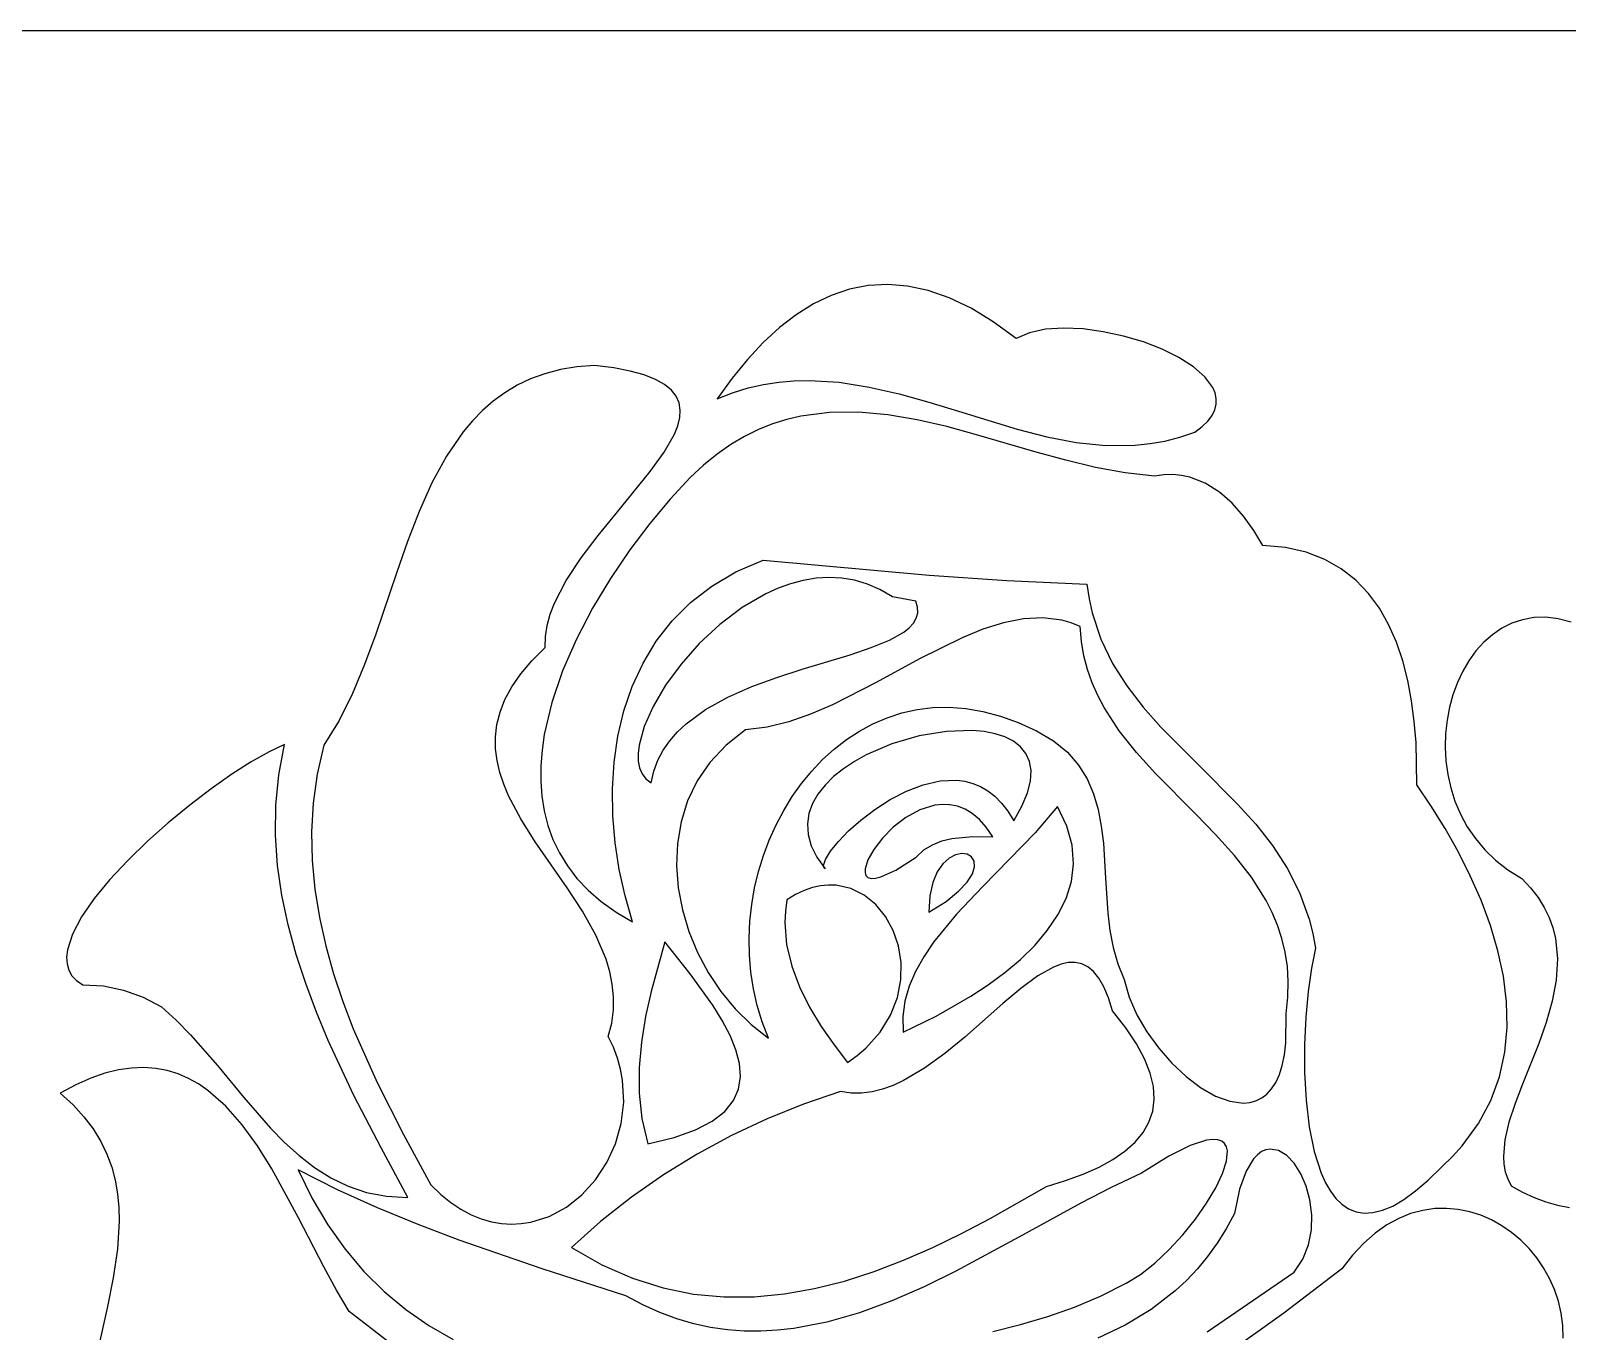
# Model space of a CAD drawing. Extents: x 0 to 706, y 0 to 706.
# Drawn here: x 217.8 to 453.1, y 506.4 to 705.6 of the extents above; entities that cross this region are included whole.
import ezdxf

# ---------------------------------------------------------------- set-up
doc = ezdxf.new("R2010")
doc.units = 0

msp = doc.modelspace()

# ---------------------------------------------------------------- linework, layer by layer
at = {"layer": 'BACKGROUND'}
msp.add_line((705.554, 705.553127), (0, 705.553127), dxfattribs=at)
at = {"layer": 'OBJECTS'}
for p, q in [((346.050332, 666.518501), (343.165153, 665.956186)), ((349.019991, 666.684304), (346.050332, 666.518501)), ((352.075983, 666.436801), (349.019991, 666.684304)), ((355.220157, 665.759199), (352.075983, 666.436801)), ((337.640836, 663.709193), (334.997995, 662.058102)), ((340.362605, 665.014152), (337.640836, 663.709193)), ((343.165153, 665.956186), (340.362605, 665.014152)), ((358.454365, 664.634705), (355.220157, 665.759199)), ((361.780457, 663.046525), (358.454365, 664.634705)), ((334.997995, 662.058102), (332.432233, 660.077673)), ((365.200285, 660.977865), (361.780457, 663.046525)), ((332.432233, 660.077673), (329.941696, 657.7847)), ((368.715699, 658.411932), (365.200285, 660.977865)), ((370.758608, 659.299703), (368.715699, 658.411932)), ((373.208452, 659.820748), (370.758608, 659.299703)), ((375.968486, 660.002658), (373.208452, 659.820748)), ((378.941963, 659.873024), (375.968486, 660.002658)), ((382.032136, 659.459436), (378.941963, 659.873024)), ((385.14226, 658.789486), (382.032136, 659.459436)), ((329.941696, 657.7847), (327.524536, 655.195975)), ((388.175588, 657.890765), (385.14226, 658.789486)), ((391.035375, 656.790863), (388.175588, 657.890765)), ((393.624873, 655.517371), (391.035375, 656.790863)), ((304.115537, 654.289866), (301.415247, 654.068239)), ((307.071494, 653.908401), (304.115537, 654.289866)), ((327.524536, 655.195975), (325.178901, 652.328292)), ((395.847338, 654.097881), (393.624873, 655.517371)), ((294.336381, 652.221007), (292.288965, 651.244735)), ((296.534208, 653.023733), (294.336381, 652.221007)), ((298.890984, 653.642836), (296.534208, 653.023733)), ((301.415247, 654.068239), (298.890984, 653.642836)), ((309.602225, 653.422886), (307.071494, 653.908401)), ((311.729662, 652.837482), (309.602225, 653.422886)), ((313.475738, 652.156348), (311.729662, 652.837482)), ((314.862385, 651.383643), (313.475738, 652.156348)), ((325.178901, 652.328292), (322.90294, 649.198445)), ((332.334515, 651.733695), (334.666778, 651.934259)), ((334.666778, 651.934259), (336.989926, 651.987427)), ((336.989926, 651.987427), (341.611157, 651.703372)), ((397.606022, 652.559984), (395.847338, 654.097881)), ((398.804179, 650.93127), (397.606022, 652.559984)), ((290.38342, 650.104995), (288.611208, 648.811862)), ((292.288965, 651.244735), (290.38342, 650.104995)), ((315.911536, 650.523527), (314.862385, 651.383643)), ((316.645124, 649.580159), (315.911536, 650.523527)), ((317.085082, 648.557699), (316.645124, 649.580159)), ((322.90294, 649.198445), (325.27735, 650.118108)), ((325.27735, 650.118108), (327.64037, 650.83857)), ((327.64037, 650.83857), (329.992568, 651.372782)), ((329.992568, 651.372782), (332.334515, 651.733695)), ((341.611157, 651.703372), (346.202758, 650.985137)), ((346.202758, 650.985137), (350.769282, 649.936328)), ((350.769282, 649.936328), (355.315279, 648.660551)), ((399.162828, 650.091478), (398.804179, 650.93127)), ((399.345064, 649.23933), (399.162828, 650.091478)), ((286.963791, 647.375414), (285.432629, 645.805728)), ((288.611208, 648.811862), (286.963791, 647.375414)), ((317.253341, 647.460306), (317.085082, 648.557699)), ((317.171834, 646.292139), (317.253341, 647.460306)), ((322.90294, 649.198445), (322.90294, 649.198445)), ((355.315279, 648.660551), (359.845302, 647.261413)), ((359.845302, 647.261413), (368.875633, 644.507479)), ((398.712373, 646.643227), (399.13193, 647.511755)), ((399.13193, 647.511755), (399.338796, 648.378272)), ((399.338796, 648.378272), (399.345064, 649.23933)), ((285.432629, 645.805728), (284.009184, 644.11288)), ((316.347256, 643.760123), (316.862495, 645.057358)), ((316.862495, 645.057358), (317.171834, 646.292139)), ((331.390713, 645.325651), (329.24131, 644.465984)), ((333.555126, 646.007612), (331.390713, 645.325651)), ((335.733631, 646.52282), (333.555126, 646.007612)), ((340.129251, 647.096786), (335.733631, 646.52282)), ((344.570238, 647.13517), (340.129251, 647.096786)), ((349.049256, 646.725595), (344.570238, 647.13517)), ((353.558969, 645.955682), (349.049256, 646.725595)), ((358.092042, 644.913052), (353.558969, 645.955682)), ((362.641139, 643.685327), (358.092042, 644.913052)), ((396.056621, 644.060066), (397.186812, 644.913934)), ((397.186812, 644.913934), (398.068031, 645.776137)), ((398.068031, 645.776137), (398.712373, 646.643227)), ((284.009184, 644.11288), (281.45129, 640.398007)), ((314.786807, 640.994925), (316.347256, 643.760123)), ((327.107833, 643.417659), (324.991199, 642.169722)), ((329.24131, 644.465984), (327.107833, 643.417659)), ((371.758063, 641.025076), (362.641139, 643.685327)), ((368.875633, 644.507479), (373.385043, 643.359895)), ((373.385043, 643.359895), (377.896687, 642.503376)), ((377.896687, 642.503376), (382.415114, 642.041527)), ((389.215433, 642.315399), (391.49053, 642.716266)), ((391.49053, 642.716266), (393.770736, 643.293504)), ((393.770736, 643.293504), (396.056621, 644.060066)), ((281.45129, 640.398007), (279.2218, 636.31141)), ((312.66595, 638.029823), (314.786807, 640.994925)), ((322.892325, 640.71122), (320.812129, 639.031203)), ((324.991199, 642.169722), (322.892325, 640.71122)), ((376.311219, 639.767794), (371.758063, 641.025076)), ((382.415114, 642.041527), (386.944878, 642.077955)), ((386.944878, 642.077955), (389.215433, 642.315399)), ((307.444851, 631.633004), (312.66595, 638.029823)), ((320.812129, 639.031203), (318.751527, 637.118715)), ((380.851057, 638.675902), (376.311219, 639.767794)), ((385.370242, 637.837023), (380.851057, 638.675902)), ((389.861437, 637.338777), (385.370242, 637.837023)), ((279.2218, 636.31141), (277.252405, 631.933703)), ((318.751527, 637.118715), (315.69553, 633.804281)), ((391.300429, 637.531406), (389.861437, 637.338777)), ((389.861437, 637.338777), (389.861437, 637.338777)), ((392.682895, 637.561103), (391.300429, 637.531406)), ((394.009458, 637.438341), (392.682895, 637.561103)), ((395.280743, 637.17359), (394.009458, 637.438341)), ((397.659969, 636.26001), (395.280743, 637.17359)), ((399.825563, 634.904135), (397.659969, 636.26001)), ((315.69553, 633.804281), (312.593243, 630.086894)), ((401.782514, 633.189738), (399.825563, 634.904135)), ((403.535811, 631.200592), (401.782514, 633.189738)), ((277.252405, 631.933703), (275.474795, 627.345502)), ((304.695532, 628.267838), (307.444851, 631.633004)), ((405.090443, 629.02047), (403.535811, 631.200592)), ((312.593243, 630.086894), (309.526204, 626.026086)), ((406.451399, 626.733144), (405.090443, 629.02047)), ((275.474795, 627.345502), (273.820661, 622.627421)), ((302.087648, 624.83587), (304.695532, 628.267838)), ((309.526204, 626.026086), (306.575951, 621.68139)), ((409.967532, 626.404309), (406.451399, 626.733144)), ((413.135582, 625.677854), (409.967532, 626.404309)), ((299.79666, 621.370373), (302.087648, 624.83587)), ((325.779511, 622.67363), (329.926746, 624.466811)), ((329.926746, 624.466811), (355.371055, 622.183174)), ((415.971875, 624.582852), (413.135582, 625.677854)), ((418.492734, 623.148377), (415.971875, 624.582852)), ((273.820661, 622.627421), (270.609584, 613.124079)), ((297.99803, 617.904624), (299.79666, 621.370373)), ((306.575951, 621.68139), (303.824019, 617.112337)), ((322.084878, 620.501873), (325.779511, 622.67363)), ((336.087366, 621.371087), (334.145753, 620.855528)), ((338.046602, 621.696941), (336.087366, 621.371087)), ((340.015792, 621.818167), (338.046602, 621.696941)), ((341.987263, 621.719843), (340.015792, 621.818167)), ((343.953347, 621.387047), (341.987263, 621.719843)), ((345.906371, 620.804858), (343.953347, 621.387047)), ((355.371055, 622.183174), (367.2926, 621.364429)), ((367.2926, 621.364429), (379.53201, 620.800662)), ((420.714486, 621.403503), (418.492734, 623.148377)), ((422.653455, 619.377305), (420.714486, 621.403503)), ((318.828699, 617.984976), (322.084878, 620.501873)), ((330.346083, 619.314984), (326.708956, 617.194686)), ((332.229435, 620.165186), (330.346083, 619.314984)), ((334.145753, 620.855528), (332.229435, 620.165186)), ((347.838664, 619.958351), (345.906371, 620.804858)), ((349.742558, 618.832606), (347.838664, 619.958351)), ((379.53201, 620.800662), (379.860669, 618.546698)), ((424.325966, 617.098856), (422.653455, 619.377305)), ((297.33818, 616.182053), (297.99803, 617.904624)), ((303.824019, 617.112337), (301.351947, 612.37846)), ((315.99683, 615.156378), (318.828699, 617.984976)), ((326.708956, 617.194686), (323.29574, 614.614011)), ((353.331097, 618.210042), (349.742558, 618.832606)), ((353.604502, 617.258557), (353.331097, 618.210042)), ((353.6246, 616.377084), (353.604502, 617.258557)), ((379.860669, 618.546698), (380.332419, 616.393271)), ((425.748344, 614.59723), (424.325966, 617.098856)), ((296.607074, 612.778317), (296.867217, 614.471898)), ((296.867217, 614.471898), (297.33818, 616.182053)), ((313.575125, 612.049514), (315.99683, 615.156378)), ((323.29574, 614.614011), (320.1678, 611.692339)), ((352.318961, 614.08798), (352.966439, 614.798272)), ((352.966439, 614.798272), (353.406782, 615.559148)), ((353.406782, 615.559148), (353.6246, 616.377084)), ((366.740429, 614.874893), (363.611386, 613.882214)), ((369.803341, 615.484803), (366.740429, 614.874893)), ((372.791644, 615.639367), (369.803341, 615.484803)), ((375.696859, 615.266006), (372.791644, 615.639367)), ((377.11566, 614.858674), (375.696859, 615.266006)), ((378.510508, 614.292145), (377.11566, 614.858674)), ((378.706738, 611.996985), (378.510508, 614.292145)), ((380.332419, 616.393271), (381.667695, 612.36099)), ((426.936913, 611.901502), (425.748344, 614.59723)), ((444.607673, 614.800624), (443.070586, 614.028786)), ((446.244926, 615.35091), (444.607673, 614.800624)), ((447.976652, 615.66248), (446.244926, 615.35091)), ((449.797154, 615.718173), (447.976652, 615.66248)), ((451.700737, 615.500827), (449.797154, 615.718173)), ((453.681705, 614.993278), (451.700737, 615.500827)), ((270.609584, 613.124079), (268.916022, 608.500048)), ((296.579684, 611.10547), (296.607074, 612.778317)), ((301.351947, 612.37846), (299.24127, 607.539291)), ((311.549439, 608.697821), (313.575125, 612.049514)), ((346.513229, 611.068638), (349.287627, 612.195855)), ((349.287627, 612.195855), (351.479739, 613.421797)), ((351.479739, 613.421797), (352.318961, 614.08798)), ((360.424693, 612.579343), (353.912267, 609.333333)), ((363.611386, 613.882214), (360.424693, 612.579343)), ((379.085777, 609.801892), (378.706738, 611.996985)), ((381.667695, 612.36099), (383.462839, 608.649748)), ((427.908, 609.040745), (426.936913, 611.901502)), ((440.319697, 611.889097), (439.117285, 610.555572)), ((441.639363, 613.052556), (440.319697, 611.889097)), ((443.070586, 614.028786), (441.639363, 613.052556)), ((294.518958, 609.053662), (296.579684, 611.10547)), ((320.1678, 611.692339), (317.386503, 608.549046)), ((335.927588, 607.761271), (343.279673, 609.98834)), ((343.279673, 609.98834), (346.513229, 611.068638)), ((379.634437, 607.699711), (379.085777, 609.801892)), ((439.117285, 610.555572), (438.037822, 609.069143)), ((268.916022, 608.500048), (267.072699, 604.068596)), ((292.816232, 607.038702), (294.518958, 609.053662)), ((299.24127, 607.539291), (297.573527, 602.654362)), ((309.905626, 605.134737), (311.549439, 608.697821)), ((317.386503, 608.549046), (315.013215, 605.303512)), ((332.055312, 606.510887), (335.927588, 607.761271)), ((353.912267, 609.333333), (347.27098, 605.717484)), ((380.339533, 605.683288), (379.634437, 607.699711)), ((383.462839, 608.649748), (385.642849, 605.205474)), ((428.677928, 606.044033), (427.908, 609.040745)), ((437.087004, 607.446971), (436.270525, 605.70622)), ((438.037822, 609.069143), (437.087004, 607.446971)), ((290.402542, 603.109473), (291.450947, 605.058127)), ((291.450947, 605.058127), (292.816232, 607.038702)), ((308.629541, 601.393698), (309.905626, 605.134737)), ((315.013215, 605.303512), (313.109302, 602.075113)), ((324.533927, 603.477387), (328.216383, 605.100195)), ((328.216383, 605.100195), (332.055312, 606.510887)), ((347.27098, 605.717484), (340.568664, 602.312412)), ((381.187877, 603.745467), (380.339533, 605.683288)), ((385.642849, 605.205474), (388.132725, 601.974096)), ((429.263024, 602.940441), (428.677928, 606.044033)), ((436.270525, 605.70622), (435.594082, 603.86405)), ((267.072699, 604.068596), (265.011306, 599.910338)), ((289.650457, 601.190278), (290.402542, 603.109473)), ((297.573527, 602.654362), (296.430253, 597.783205)), ((321.131071, 601.590658), (324.533927, 603.477387)), ((382.166281, 601.879094), (381.187877, 603.745467)), ((429.679611, 599.759042), (429.263024, 602.940441)), ((435.594082, 603.86405), (435.063369, 601.937625)), ((289.17413, 599.298078), (289.650457, 601.190278)), ((307.707038, 597.50814), (308.629541, 601.393698)), ((313.109302, 602.075113), (311.736129, 598.983228)), ((318.130941, 599.3882), (321.131071, 601.590658)), ((337.215816, 600.870362), (333.873147, 599.698737)), ((340.568664, 602.312412), (337.215816, 600.870362)), ((346.766091, 599.412051), (348.937016, 600.341258)), ((348.937016, 600.341258), (351.19462, 601.070027)), ((351.19462, 601.070027), (353.534043, 601.586986)), ((353.534043, 601.586986), (355.950425, 601.880766)), ((355.950425, 601.880766), (358.438904, 601.939993)), ((358.438904, 601.939993), (360.994622, 601.753296)), ((360.994622, 601.753296), (363.612718, 601.309304)), ((363.612718, 601.309304), (366.28833, 600.596645)), ((366.28833, 600.596645), (369.0166, 599.603947)), ((384.460522, 598.332073), (382.166281, 601.879094)), ((388.132725, 601.974096), (390.857467, 598.901545)), ((435.063369, 601.937625), (434.684083, 599.944106)), ((265.011306, 599.910338), (262.663532, 596.10589)), ((288.953002, 597.43041), (289.17413, 599.298078)), ((296.430253, 597.783205), (296.080773, 595.371395)), ((311.736129, 598.983228), (310.955063, 596.147235)), ((315.656663, 596.818206), (316.820375, 598.152383)), ((316.820375, 598.152383), (318.130941, 599.3882)), ((327.252262, 598.457077), (324.262249, 596.116932)), ((330.549136, 598.870117), (327.252262, 598.457077)), ((333.873147, 599.698737), (330.549136, 598.870117)), ((342.70372, 596.997813), (344.686706, 598.293779)), ((344.686706, 598.293779), (346.766091, 599.412051)), ((358.016956, 598.24722), (353.847688, 597.551267)), ((361.961972, 598.373991), (358.016956, 598.24722)), ((363.780033, 598.209108), (361.961972, 598.373991)), ((365.457606, 597.884138), (363.780033, 598.209108)), ((366.966551, 597.393151), (365.457606, 597.884138)), ((369.0166, 599.603947), (371.792667, 598.319838)), ((371.792667, 598.319838), (374.43081, 596.795287)), ((387.116758, 594.984988), (384.460522, 598.332073)), ((390.857467, 598.901545), (396.711543, 593.016637)), ((429.944014, 596.52891), (429.679611, 599.759042)), ((434.461918, 597.900656), (434.40257, 595.824437)), ((434.684083, 599.944106), (434.461918, 597.900656)), ((256.633196, 596.212805), (254.277604, 595.120124)), ((255.74887, 591.584789), (256.633196, 596.212805)), ((262.663532, 596.10589), (261.642678, 591.673902)), ((288.966511, 595.58481), (288.953002, 597.43041)), ((289.194098, 593.758815), (288.966511, 595.58481)), ((307.123972, 593.511501), (307.707038, 597.50814)), ((310.955063, 596.147235), (310.805748, 594.862503)), ((314.655195, 595.379194), (315.656663, 596.818206)), ((324.262249, 596.116932), (321.801464, 593.498165)), ((339.04639, 593.918285), (340.821995, 595.535525)), ((340.821995, 595.535525), (342.70372, 596.997813)), ((349.679302, 596.333574), (345.736929, 594.641584)), ((353.847688, 597.551267), (349.679302, 596.333574)), ((368.278725, 596.730217), (366.966551, 597.393151)), ((369.365987, 595.889406), (368.278725, 596.730217)), ((370.200197, 594.864787), (369.365987, 595.889406)), ((374.43081, 596.795287), (376.57087, 595.043787)), ((430.081571, 590.038745), (429.944014, 596.52891)), ((434.40257, 595.824437), (434.511735, 593.732611)), ((251.557985, 593.586679), (248.564465, 591.672435)), ((254.277604, 595.120124), (251.557985, 593.586679)), ((289.615202, 591.949961), (289.194098, 593.758815)), ((296.080773, 595.371395), (295.892987, 592.985353)), ((306.866198, 589.437218), (307.123972, 593.511501)), ((310.805748, 594.862503), (310.827471, 593.686512)), ((310.827471, 593.686512), (311.027904, 592.634182)), ((313.200558, 592.16076), (313.831363, 593.828871)), ((313.831363, 593.828871), (314.655195, 595.379194)), ((321.801464, 593.498165), (319.848217, 590.64309)), ((337.381766, 592.157467), (339.04639, 593.918285)), ((343.920851, 593.632554), (342.245701, 592.52274)), ((345.736929, 594.641584), (343.920851, 593.632554)), ((370.753211, 593.65043), (370.200197, 594.864787)), ((370.99689, 592.240404), (370.753211, 593.65043)), ((376.57087, 595.043787), (378.26819, 593.089563)), ((378.26819, 593.089563), (379.578114, 590.956842)), ((390.029494, 591.780602), (387.116758, 594.984988)), ((434.511735, 593.732611), (434.795108, 591.64234)), ((248.564465, 591.672435), (245.387172, 589.437355)), ((255.303075, 586.954671), (255.74887, 591.584789)), ((261.642678, 591.673902), (261.021435, 587.249208)), ((290.209262, 590.155786), (289.615202, 591.949961)), ((295.892987, 592.985353), (295.877086, 590.632519)), ((311.027904, 592.634182), (311.414717, 591.720436)), ((311.414717, 591.720436), (311.995582, 590.960197)), ((311.995582, 590.960197), (312.778169, 590.368386)), ((312.778169, 590.368386), (313.200558, 592.16076)), ((335.832983, 590.264441), (337.381766, 592.157467)), ((340.739621, 591.318073), (339.430751, 590.024483)), ((342.245701, 592.52274), (340.739621, 591.318073)), ((357.043947, 590.649682), (359.596006, 590.750897)), ((359.596006, 590.750897), (360.841425, 590.591895)), ((370.90309, 590.62878), (370.99689, 592.240404)), ((379.578114, 590.956842), (380.555983, 588.669851)), ((396.202469, 585.570976), (390.029494, 591.780602)), ((396.711543, 593.016637), (402.605074, 587.11818)), ((434.795108, 591.64234), (435.258383, 589.570787)), ((245.387172, 589.437355), (242.116233, 586.941406)), ((290.955718, 588.373827), (290.209262, 590.155786)), ((292.823575, 584.836699), (290.955718, 588.373827)), ((295.877086, 590.632519), (296.043264, 588.320336)), ((306.919569, 585.318728), (306.866198, 589.437218)), ((319.848217, 590.64309), (318.380817, 587.594017)), ((334.404901, 588.250579), (335.832983, 590.264441)), ((338.347233, 588.647901), (337.51721, 587.194257)), ((339.430751, 590.024483), (338.347233, 588.647901)), ((349.416803, 587.795442), (351.896699, 589.082713)), ((351.896699, 589.082713), (354.458296, 590.063874)), ((354.458296, 590.063874), (357.043947, 590.649682)), ((360.841425, 590.591895), (362.056828, 590.278279)), ((362.056828, 590.278279), (363.235011, 589.798894)), ((363.235011, 589.798894), (364.368767, 589.142586)), ((364.368767, 589.142586), (365.450891, 588.298199)), ((369.590493, 586.777014), (370.443672, 588.809627)), ((370.443672, 588.809627), (370.90309, 590.62878)), ((380.555983, 588.669851), (381.257142, 586.252816)), ((432.272601, 586.792661), (430.081571, 590.038745)), ((435.258383, 589.570787), (435.907258, 587.535113)), ((242.116233, 586.941406), (238.841775, 584.244552)), ((255.26089, 582.331297), (255.303075, 586.954671)), ((261.021435, 587.249208), (260.772636, 582.836673)), ((296.043264, 588.320336), (296.401712, 586.056246)), ((296.401712, 586.056246), (296.962622, 583.847689)), ((318.380817, 587.594017), (317.377574, 584.393261)), ((331.930283, 583.905833), (333.102381, 586.127252)), ((333.102381, 586.127252), (334.404901, 588.250579)), ((337.51721, 587.194257), (336.968821, 585.669481)), ((344.932696, 584.65953), (347.076253, 586.291301)), ((347.076253, 586.291301), (349.416803, 587.795442)), ((353.964629, 586.232981), (351.820936, 585.066133)), ((356.234606, 586.927687), (353.964629, 586.232981)), ((357.394159, 587.053157), (356.234606, 586.927687)), ((358.557934, 587.006797), (357.394159, 587.053157)), ((359.716814, 586.770673), (358.557934, 587.006797)), ((360.861683, 586.326855), (359.716814, 586.770673)), ((361.983424, 585.65741), (360.861683, 586.326855)), ((365.450891, 588.298199), (366.474177, 587.254577)), ((366.474177, 587.254577), (367.431419, 586.000567)), ((367.431419, 586.000567), (368.315411, 584.525012)), ((368.315411, 584.525012), (369.590493, 586.777014)), ((375.023331, 586.752166), (371.614553, 582.727852)), ((376.478601, 583.730488), (375.023331, 586.752166)), ((381.257142, 586.252816), (381.736932, 583.729964)), ((402.605074, 587.11818), (405.379134, 584.028694)), ((434.390603, 583.378386), (432.272601, 586.792661)), ((435.907258, 587.535113), (436.747427, 585.55248)), ((238.841775, 584.244552), (235.653923, 581.406759)), ((295.05429, 581.318871), (292.823575, 584.836699)), ((296.962622, 583.847689), (297.736187, 581.702107)), ((307.269941, 581.189466), (306.919569, 585.318728)), ((317.377574, 584.393261), (316.816798, 581.083131)), ((330.893468, 581.597693), (331.930283, 583.905833)), ((336.968821, 585.669481), (336.73021, 584.079504)), ((336.73021, 584.079504), (336.829516, 582.430255)), ((343.043776, 582.989371), (344.932696, 584.65953)), ((351.820936, 585.066133), (349.876455, 583.570596)), ((363.072922, 584.744407), (361.983424, 585.65741)), ((364.121059, 583.569914), (363.072922, 584.744407)), ((368.315411, 584.525012), (368.315411, 584.525012)), ((377.281428, 580.803228), (376.478601, 583.730488)), ((381.736932, 583.729964), (382.050698, 581.125522)), ((399.251715, 582.451261), (396.202469, 585.570976)), ((405.379134, 584.028694), (407.938055, 580.773608)), ((436.747427, 585.55248), (437.784585, 583.640052)), ((437.784585, 583.640052), (439.024429, 581.81499)), ((235.653923, 581.406759), (232.642806, 578.48799)), ((255.587394, 577.723514), (255.26089, 582.331297)), ((260.772636, 582.836673), (260.869111, 578.441162)), ((299.946356, 574.262291), (295.05429, 581.318871)), ((297.736187, 581.702107), (298.732599, 579.626942)), ((329.996795, 579.214203), (330.893468, 581.597693)), ((336.829516, 582.430255), (337.294883, 580.727666)), ((340.260436, 579.890853), (341.467141, 581.370065)), ((341.467141, 581.370065), (343.043776, 582.989371)), ((348.20412, 581.889826), (346.87686, 580.167276)), ((349.876455, 583.570596), (348.20412, 581.889826)), ((355.895878, 580.887954), (357.335384, 581.458631)), ((357.335384, 581.458631), (358.853999, 581.829968)), ((358.853999, 581.829968), (362.008389, 582.133441)), ((362.008389, 582.133441), (365.118719, 582.116)), ((365.118719, 582.116), (364.121059, 583.569914)), ((365.118719, 582.116), (365.118719, 582.116)), ((371.614553, 582.727852), (367.688586, 578.650072)), ((402.135468, 579.245296), (399.251715, 582.451261)), ((436.3954, 579.820301), (434.390603, 583.378386)), ((439.024429, 581.81499), (440.472653, 580.094456)), ((298.732599, 579.626942), (299.962049, 577.629635)), ((307.903168, 577.082871), (307.269941, 581.189466)), ((316.816798, 581.083131), (316.676799, 577.705942)), ((329.245125, 576.766736), (329.996795, 579.214203)), ((337.294883, 580.727666), (338.154451, 578.977666)), ((338.154451, 578.977666), (339.436362, 577.186186)), ((339.481307, 578.640975), (340.260436, 579.890853)), ((346.87686, 580.167276), (345.967606, 578.546401)), ((350.24402, 576.988053), (353.374356, 578.989769)), ((353.374356, 578.989769), (354.565521, 580.078235)), ((354.565521, 580.078235), (355.895878, 580.887954)), ((359.409555, 579.337763), (358.420217, 578.824802)), ((360.357739, 579.52586), (359.409555, 579.337763)), ((361.193852, 579.413028), (360.357739, 579.52586)), ((361.846978, 579.023205), (361.193852, 579.413028)), ((362.246202, 578.380325), (361.846978, 579.023205)), ((377.487861, 577.974729), (377.281428, 580.803228)), ((382.050698, 581.125522), (382.401528, 575.768773)), ((404.748233, 575.895842), (402.135468, 579.245296)), ((407.938055, 580.773608), (410.206837, 577.298851)), ((438.24682, 576.14279), (436.3954, 579.820301)), ((440.472653, 580.094456), (442.134953, 578.495613)), ((232.642806, 578.48799), (229.898549, 575.548212)), ((256.247664, 573.140168), (255.587394, 577.723514)), ((260.869111, 578.441162), (261.283694, 574.067542)), ((299.962049, 577.629635), (301.43473, 575.717627)), ((308.805104, 573.032378), (307.903168, 577.082871)), ((316.676799, 577.705942), (316.935886, 574.304005)), ((328.643318, 574.266662), (329.245125, 576.766736)), ((339.187401, 577.709672), (339.481307, 578.640975)), ((339.24042, 577.391375), (339.187401, 577.709672)), ((339.436362, 577.186186), (339.24042, 577.391375)), ((345.54929, 577.170656), (345.547025, 576.619536)), ((345.547025, 576.619536), (345.694843, 576.183494)), ((345.967606, 578.546401), (345.54929, 577.170656)), ((347.969277, 575.948738), (350.24402, 576.988053)), ((356.601742, 576.728545), (355.914438, 575.097376)), ((357.460641, 577.963041), (356.601742, 576.728545)), ((358.420217, 578.824802), (357.460641, 577.963041)), ((361.999275, 576.43114), (362.320606, 577.508324)), ((362.320606, 577.508324), (362.246202, 578.380325)), ((367.688586, 578.650072), (363.569166, 574.502867)), ((377.153946, 575.249331), (377.487861, 577.974729)), ((410.206837, 577.298851), (412.11048, 573.550352)), ((442.134953, 578.495613), (444.017024, 577.035622)), ((444.017024, 577.035622), (446.124562, 575.731647)), ((229.898549, 575.548212), (227.511281, 572.647389)), ((302.278738, 570.684125), (299.946356, 574.262291)), ((301.43473, 575.717627), (303.160833, 573.898361)), ((316.935886, 574.304005), (317.572369, 570.919631)), ((328.196235, 571.725354), (328.643318, 574.266662)), ((337.493867, 574.313738), (336.212323, 573.869757)), ((338.747704, 574.589232), (337.493867, 574.313738)), ((339.968966, 574.704519), (338.747704, 574.589232)), ((341.152785, 574.667878), (339.968966, 574.704519)), ((343.388622, 574.171935), (341.152785, 574.667878)), ((345.694843, 576.183494), (346.001861, 575.880461)), ((346.001861, 575.880461), (346.477195, 575.72837)), ((346.477195, 575.72837), (347.129961, 575.745151)), ((347.129961, 575.745151), (347.969277, 575.948738)), ((355.914438, 575.097376), (355.469644, 573.045599)), ((363.569166, 574.502867), (359.580028, 570.27028)), ((359.885743, 573.756962), (361.211293, 575.172707)), ((361.211293, 575.172707), (361.999275, 576.43114)), ((376.335731, 572.631378), (377.153946, 575.249331)), ((382.401528, 575.768773), (382.752375, 570.376383)), ((406.984511, 572.345662), (404.748233, 575.895842)), ((439.904688, 572.370234), (438.24682, 576.14279)), ((446.124562, 575.731647), (447.494435, 574.272075)), ((447.494435, 574.272075), (448.642915, 572.783124)), ((227.511281, 572.647389), (225.571127, 569.845486)), ((257.206779, 568.590106), (256.247664, 573.140168)), ((261.283694, 574.067542), (261.989215, 569.720676)), ((303.160833, 573.898361), (305.150552, 572.179278)), ((305.150552, 572.179278), (307.414078, 570.567819)), ((309.961604, 569.071426), (308.805104, 573.032378)), ((333.585585, 572.443211), (333.350406, 570.702011)), ((334.90794, 573.249008), (333.585585, 572.443211)), ((336.212323, 573.869757), (334.90794, 573.249008)), ((345.416273, 573.167645), (343.388622, 574.171935)), ((347.196796, 571.721248), (345.416273, 573.167645)), ((355.469644, 573.045599), (355.338276, 570.549278)), ((355.338276, 570.549278), (357.95171, 572.20784)), ((357.95171, 572.20784), (359.885743, 573.756962)), ((375.089262, 570.12521), (376.335731, 572.631378)), ((407.9285, 570.477414), (406.984511, 572.345662)), ((412.11048, 573.550352), (413.573983, 569.47404)), ((441.328829, 568.527016), (439.904688, 572.370234)), ((448.642915, 572.783124), (449.582982, 571.267657)), ((225.571127, 569.845486), (224.168215, 567.202469)), ((261.989215, 569.720676), (262.958506, 565.40543)), ((304.316043, 567.046432), (302.278738, 570.684125)), ((307.414078, 570.567819), (309.961604, 569.071426)), ((317.572369, 570.919631), (318.564558, 567.595135)), ((327.908735, 569.154183), (328.196235, 571.725354)), ((333.350406, 570.702011), (333.272365, 568.979284)), ((348.691247, 569.898986), (347.196796, 571.721248)), ((349.860684, 567.7671), (348.691247, 569.898986)), ((355.338276, 570.549278), (355.338276, 570.549278)), ((359.580028, 570.27028), (356.044908, 565.936351)), ((373.470587, 567.735169), (375.089262, 570.12521)), ((382.752375, 570.376383), (383.066162, 567.727388)), ((408.738805, 568.53752), (407.9285, 570.477414)), ((449.582982, 571.267657), (450.327614, 569.728539)), ((450.327614, 569.728539), (450.889792, 568.168633)), ((224.168215, 567.202469), (223.392671, 564.778301)), ((258.429817, 564.082173), (257.206779, 568.590106)), ((318.564558, 567.595135), (319.890762, 564.372827)), ((327.78568, 566.564521), (327.908735, 569.154183)), ((333.272365, 568.979284), (333.546005, 565.594347)), ((350.666163, 565.39183), (349.860684, 567.7671)), ((371.535753, 565.465598), (373.470587, 567.735169)), ((383.066162, 567.727388), (383.545982, 565.142163)), ((409.40224, 566.518826), (408.738805, 568.53752)), ((413.573983, 569.47404), (414.117244, 567.296057)), ((414.117244, 567.296057), (414.522345, 565.015845)), ((442.479069, 564.637519), (441.328829, 568.527016)), ((450.889792, 568.168633), (451.282495, 566.590805)), ((262.958506, 565.40543), (264.1644, 561.126671)), ((305.893784, 563.329507), (304.316043, 567.046432)), ((314.906475, 566.000107), (312.810605, 558.417131)), ((318.773417, 561.09191), (314.906475, 566.000107)), ((327.83193, 563.967739), (327.78568, 566.564521)), ((333.546005, 565.594347), (334.323124, 562.298593)), ((351.068743, 562.839419), (350.666163, 565.39183)), ((356.044908, 565.936351), (354.548773, 563.726397)), ((369.340807, 563.320838), (371.535753, 565.465598)), ((383.545982, 565.142163), (384.247179, 562.644934)), ((409.905618, 564.414177), (409.40224, 566.518826)), ((414.522345, 565.015845), (413.912274, 561.984016)), ((451.282495, 566.590805), (451.611391, 563.392836)), ((223.392671, 564.778301), (223.268327, 563.667025)), ((223.268327, 563.667025), (223.334622, 562.632949)), ((223.334622, 562.632949), (223.602824, 561.683567)), ((259.881856, 559.625218), (258.429817, 564.082173)), ((306.458918, 561.435174), (305.893784, 563.329507)), ((319.890762, 564.372827), (321.529292, 561.295019)), ((328.052344, 561.375209), (327.83193, 563.967739)), ((351.02948, 560.176107), (351.068743, 562.839419)), ((354.548773, 563.726397), (353.287543, 561.485123)), ((366.941797, 561.30523), (369.340807, 563.320838)), ((375.586493, 562.588035), (374.438742, 562.152557)), ((376.686254, 562.829405), (375.586493, 562.588035)), ((377.735678, 562.857092), (376.686254, 562.829405)), ((378.732422, 562.651525), (377.735678, 562.857092)), ((379.67414, 562.193128), (378.732422, 562.651525)), ((384.247179, 562.644934), (385.225096, 560.259928)), ((410.23575, 562.216419), (409.905618, 564.414177)), ((443.315233, 560.726125), (442.479069, 564.637519)), ((451.611391, 563.392836), (451.418137, 560.157545)), ((223.602824, 561.683567), (224.084196, 560.826376)), ((224.084196, 560.826376), (224.790006, 560.068872)), ((264.1644, 561.126671), (265.579728, 556.889262)), ((306.847479, 559.513643), (306.458918, 561.435174)), ((322.227938, 556.286313), (318.773417, 561.09191)), ((321.529292, 561.295019), (323.458456, 558.404025)), ((328.451784, 558.798303), (328.052344, 561.375209)), ((334.323124, 562.298593), (335.520338, 559.102221)), ((350.509431, 557.468135), (351.02948, 560.176107)), ((353.287543, 561.485123), (352.301685, 559.210534)), ((364.394769, 559.423117), (366.941797, 561.30523)), ((372.008642, 560.777574), (369.414715, 558.861045)), ((374.438742, 562.152557), (372.008642, 560.777574)), ((380.558487, 561.462327), (379.67414, 562.193128)), ((381.383119, 560.43955), (380.558487, 561.462327)), ((382.145691, 559.105221), (381.383119, 560.43955)), ((385.225096, 560.259928), (386.010945, 557.555414)), ((385.225096, 560.259928), (385.225096, 560.259928)), ((410.379451, 559.918396), (410.23575, 562.216419)), ((413.912274, 561.984016), (413.414313, 558.427986)), ((443.797146, 556.817217), (443.315233, 560.726125)), ((451.418137, 560.157545), (450.806569, 556.907844)), ((224.790006, 560.068872), (225.731519, 559.418549)), ((225.731519, 559.418549), (228.904472, 559.28653)), ((228.904472, 559.28653), (232.003858, 558.626692)), ((232.003858, 558.626692), (234.980976, 557.519275)), ((261.527973, 555.228085), (259.881856, 559.625218)), ((307.038908, 557.562451), (306.847479, 559.513643)), ((312.810605, 558.417131), (311.949248, 554.553939)), ((323.458456, 558.404025), (325.656565, 555.742156)), ((329.035109, 556.248391), (328.451784, 558.798303)), ((335.520338, 559.102221), (337.054267, 556.015426)), ((352.301685, 559.210534), (351.631667, 556.900637)), ((361.75577, 557.678841), (364.394769, 559.423117)), ((369.414715, 558.861045), (366.675717, 556.559562)), ((382.843858, 557.439768), (382.145691, 559.105221)), ((410.323533, 557.512955), (410.379451, 559.918396)), ((413.414313, 558.427986), (413.056429, 554.486988)), ((234.980976, 557.519275), (237.787126, 556.04452)), ((237.787126, 556.04452), (240.051836, 553.994063)), ((237.787126, 556.04452), (237.787126, 556.04452)), ((265.579728, 556.889262), (267.177322, 552.69807)), ((306.748125, 553.561228), (307.012643, 555.579133)), ((307.012643, 555.579133), (307.038908, 557.562451)), ((323.677814, 553.952513), (322.227938, 556.286313)), ((325.656565, 555.742156), (328.101929, 553.351724)), ((329.807179, 553.736847), (329.035109, 556.248391)), ((337.054267, 556.015426), (338.841529, 553.048405)), ((349.469654, 554.781744), (350.509431, 557.468135)), ((351.631667, 556.900637), (351.317955, 554.553435)), ((356.426051, 554.621164), (361.75577, 557.678841)), ((366.675717, 556.559562), (360.837544, 551.428096)), ((383.475276, 555.423615), (382.843858, 557.439768)), ((385.505429, 552.839549), (383.475276, 555.423615)), ((386.010945, 557.555414), (387.201411, 554.849088)), ((410.054808, 554.99294), (410.323533, 557.512955)), ((443.884636, 552.935177), (443.797146, 556.817217)), ((450.806569, 556.907844), (449.880521, 553.666648)), ((240.051836, 553.994063), (242.219152, 551.785061)), ((263.333248, 550.899623), (261.527973, 555.228085)), ((306.224792, 551.506271), (306.748125, 553.561228)), ((311.949248, 554.553939), (311.305388, 550.661482)), ((324.877312, 551.680991), (323.677814, 553.952513)), ((328.101929, 553.351724), (330.772856, 551.275041)), ((330.772856, 551.275041), (329.807179, 553.736847)), ((338.841529, 553.048405), (340.798742, 550.211354)), ((347.871206, 552.183175), (349.469654, 554.781744)), ((351.317955, 554.553435), (351.401017, 552.166935)), ((351.401017, 552.166935), (356.426051, 554.621164)), ((387.201411, 554.849088), (388.731677, 552.209205)), ((410.005564, 550.557886), (410.054808, 554.99294)), ((413.056429, 554.486988), (412.866593, 550.300253)), ((449.880521, 553.666648), (448.743828, 550.456869)), ((242.219152, 551.785061), (246.356005, 547.05324)), ((267.281583, 542.484091), (263.333248, 550.899623)), ((267.177322, 552.69807), (270.810635, 544.473796)), ((307.021157, 549.854378), (306.224792, 551.506271)), ((325.777343, 549.483955), (324.877312, 551.680991)), ((345.675143, 549.73867), (347.871206, 552.183175)), ((351.401017, 552.166935), (351.401017, 552.166935)), ((360.837544, 551.428096), (357.775884, 548.911294)), ((387.134391, 550.391797), (385.505429, 552.839549)), ((388.731677, 552.209205), (390.536924, 549.704021)), ((443.537526, 549.104387), (443.884636, 552.935177)), ((307.648148, 548.183666), (307.021157, 549.854378)), ((311.305388, 550.661482), (310.948857, 546.753662)), ((326.328814, 547.373615), (325.777343, 549.483955)), ((340.798742, 550.211354), (342.842524, 547.51447)), ((342.842524, 547.51447), (344.340837, 548.594892)), ((344.340837, 548.594892), (345.675143, 549.73867)), ((357.775884, 548.911294), (354.644187, 546.635902)), ((388.371994, 548.076974), (387.134391, 550.391797)), ((390.536924, 549.704021), (392.552336, 547.401789)), ((409.453489, 547.076586), (409.788329, 548.702282)), ((409.788329, 548.702282), (410.005564, 550.557886)), ((412.866593, 550.300253), (412.872773, 546.007015)), ((442.715642, 545.349232), (443.537526, 549.104387)), ((448.743828, 550.456869), (446.253846, 544.223215)), ((231.223341, 546.392249), (229.14055, 545.873894)), ((233.214385, 546.681307), (231.223341, 546.392249)), ((235.117582, 546.752443), (233.214385, 546.681307)), ((236.936832, 546.617036), (235.117582, 546.752443)), ((238.676038, 546.286461), (236.936832, 546.617036)), ((240.339099, 545.772096), (238.676038, 546.286461)), ((246.356005, 547.05324), (250.38649, 542.172693)), ((308.11209, 546.502095), (307.648148, 548.183666)), ((308.419307, 544.817625), (308.11209, 546.502095)), ((310.948857, 546.753662), (310.94949, 542.844383)), ((326.482636, 545.362181), (326.328814, 547.373615)), ((342.842524, 547.51447), (342.842524, 547.51447)), ((354.644187, 546.635902), (351.46121, 544.758509)), ((389.228071, 545.891693), (388.371994, 548.076974)), ((392.552336, 547.401789), (394.713093, 545.370764)), ((409.009145, 545.672263), (409.453489, 547.076586)), ((412.872773, 546.007015), (413.102937, 541.746505)), ((224.684121, 544.10378), (222.302682, 542.829269)), ((226.96211, 545.114863), (224.684121, 544.10378)), ((229.14055, 545.873894), (226.96211, 545.114863)), ((241.929917, 545.085318), (240.339099, 545.772096)), ((243.452392, 544.237503), (241.929917, 545.085318)), ((244.910425, 543.24003), (243.452392, 544.237503)), ((270.810635, 544.473796), (274.846993, 536.492771)), ((308.588866, 541.47183), (308.419307, 544.817625)), ((326.189717, 543.461861), (326.482636, 545.362181)), ((349.856353, 544.017997), (348.245711, 543.435706)), ((351.46121, 544.758509), (349.856353, 544.017997)), ((389.712456, 543.832567), (389.228071, 545.891693)), ((389.83498, 541.89621), (389.712456, 543.832567)), ((394.713093, 545.370764), (396.95438, 543.679201)), ((396.95438, 543.679201), (399.211376, 542.395354)), ((407.824357, 543.493616), (408.4634, 544.480784)), ((408.4634, 544.480784), (409.009145, 545.672263)), ((441.37881, 541.694091), (442.715642, 545.349232)), ((446.253846, 544.223215), (445.108227, 541.245167)), ((222.302682, 542.829269), (224.251155, 541.053245)), ((247.648769, 540.841612), (244.910425, 543.24003)), ((250.38649, 542.172693), (254.499413, 537.467054)), ((271.447485, 534.449395), (267.281583, 542.484091)), ((308.207422, 538.209961), (308.588866, 541.47183)), ((310.94949, 542.844383), (311.377118, 538.947547)), ((324.067296, 540.043401), (325.400967, 541.684865)), ((325.400967, 541.684865), (326.189717, 543.461861)), ((341.792182, 543.080236), (336.120057, 541.162668)), ((343.402519, 542.833902), (341.792182, 543.080236)), ((345.016449, 542.824085), (343.402519, 542.833902)), ((346.631628, 543.031211), (345.016449, 542.824085)), ((348.245711, 543.435706), (346.631628, 543.031211)), ((389.605478, 540.079235), (389.83498, 541.89621)), ((399.211376, 542.395354), (401.419266, 541.587479)), ((401.419266, 541.587479), (403.513231, 541.32383)), ((403.513231, 541.32383), (404.497237, 541.41742)), ((404.497237, 541.41742), (405.428454, 541.672661)), ((405.428454, 541.672661), (406.298781, 542.098087)), ((406.298781, 542.098087), (407.100116, 542.702228)), ((407.100116, 542.702228), (407.824357, 543.493616)), ((413.102937, 541.746505), (413.585055, 537.657956)), ((439.486856, 538.163349), (441.37881, 541.694091)), ((224.251155, 541.053245), (225.922794, 539.229245)), ((225.922794, 539.229245), (227.334136, 537.359928)), ((250.176155, 537.981082), (247.648769, 540.841612)), ((311.377118, 538.947547), (312.301576, 535.077058)), ((322.139612, 538.549679), (324.067296, 540.043401)), ((330.552959, 538.917018), (325.112805, 536.354677)), ((336.120057, 541.162668), (330.552959, 538.917018)), ((389.033781, 538.378255), (389.605478, 540.079235)), ((445.108227, 541.245167), (444.167303, 538.390189)), ((227.334136, 537.359928), (228.501721, 535.447952)), ((252.523791, 534.749453), (250.176155, 537.981082)), ((254.499413, 537.467054), (256.64579, 535.280962)), ((307.325572, 535.0957), (308.207422, 538.209961)), ((316.305842, 536.054299), (319.568824, 537.215909)), ((319.568824, 537.215909), (322.139612, 538.549679)), ((386.903137, 535.310735), (388.129723, 536.789884)), ((388.129723, 536.789884), (389.033781, 538.378255)), ((413.585055, 537.657956), (414.347095, 533.8806)), ((436.999605, 534.781388), (439.486856, 538.163349)), ((444.167303, 538.390189), (443.534908, 535.681195)), ((228.501721, 535.447952), (229.442085, 533.495975)), ((254.722882, 531.237743), (252.523791, 534.749453)), ((256.64579, 535.280962), (258.883578, 533.259961)), ((275.551579, 526.866307), (271.447485, 534.449395)), ((274.846993, 536.492771), (279.069052, 528.793919)), ((305.993911, 532.19273), (307.325572, 535.0957)), ((312.301576, 535.077058), (316.305842, 536.054299)), ((312.301576, 535.077058), (312.301576, 535.077058)), ((325.112805, 536.354677), (319.821508, 533.487032)), ((385.363855, 533.937422), (386.903137, 535.310735)), ((395.364271, 534.805818), (392.069112, 533.157736)), ((397.844907, 535.61909), (395.364271, 534.805818)), ((398.800086, 535.74255), (397.844907, 535.61909)), ((399.576004, 535.693158), (398.800086, 535.74255)), ((400.180782, 535.482867), (399.576004, 535.693158)), ((400.622545, 535.123626), (400.180782, 535.482867)), ((400.909414, 534.627385), (400.622545, 535.123626)), ((401.049514, 534.006096), (400.909414, 534.627385)), ((407.587102, 534.280151), (406.936736, 534.159775)), ((408.883666, 534.064281), (407.587102, 534.280151)), ((435.520189, 533.15382), (436.999605, 534.781388)), ((443.534908, 535.681195), (443.314877, 533.141097)), ((229.442085, 533.495975), (230.171768, 531.506656)), ((258.883578, 533.259961), (261.236378, 531.444504)), ((304.263038, 529.564731), (305.993911, 532.19273)), ((319.821508, 533.487032), (314.700983, 530.325475)), ((381.386536, 531.494756), (383.52171, 532.666558)), ((383.52171, 532.666558), (385.363855, 533.937422)), ((392.069112, 533.157736), (387.894447, 530.579243)), ((400.30467, 530.509463), (400.921894, 532.436174)), ((400.921894, 532.436174), (401.049514, 534.006096)), ((405.050484, 532.764497), (403.908015, 530.871767)), ((405.662327, 533.412023), (405.050484, 532.764497)), ((406.293111, 533.873757), (405.662327, 533.412023)), ((406.936736, 534.159775), (406.293111, 533.873757)), ((410.134009, 533.30675), (408.883666, 534.064281)), ((411.289339, 532.088162), (410.134009, 533.30675)), ((412.300862, 530.48912), (411.289339, 532.088162)), ((414.347095, 533.8806), (415.417026, 530.553669)), ((433.876882, 531.57259), (435.520189, 533.15382)), ((443.314877, 533.141097), (443.391947, 531.941544)), ((443.391947, 531.941544), (443.611046, 530.792809)), ((230.171768, 531.506656), (230.707308, 529.482654)), ((258.800258, 523.73814), (254.722882, 531.237743)), ((258.724497, 531.074624), (260.867475, 526.696625)), ((264.759364, 528.05002), (258.724497, 531.074624)), ((258.724497, 531.074624), (258.724497, 531.074624)), ((261.236378, 531.444504), (263.72779, 529.875048)), ((263.72779, 529.875048), (266.381416, 528.592045)), ((302.183548, 527.275385), (304.263038, 529.564731)), ((314.700983, 530.325475), (309.773146, 526.881393)), ((376.276429, 529.434793), (378.968165, 530.41863)), ((378.968165, 530.41863), (381.386536, 531.494756)), ((387.894447, 530.579243), (383.266206, 528.390344)), ((399.262824, 528.321567), (400.30467, 530.509463)), ((403.908015, 530.871767), (402.914496, 528.114963)), ((413.119787, 528.590226), (412.300862, 530.48912)), ((415.417026, 530.553669), (416.076192, 529.102624)), ((429.868585, 527.848036), (431.808026, 529.52348)), ((431.808026, 529.52348), (433.876882, 531.57259)), ((443.611046, 530.792809), (443.985153, 529.697753)), ((443.985153, 529.697753), (444.527248, 528.659243)), ((230.707308, 529.482654), (231.065243, 527.426626)), ((231.065243, 527.426626), (231.262112, 525.341232)), ((270.88962, 525.272947), (264.759364, 528.05002)), ((266.381416, 528.592045), (269.220856, 527.635951)), ((269.220856, 527.635951), (272.26971, 527.04722)), ((279.069052, 528.793919), (280.582338, 527.327717)), ((279.069052, 528.793919), (279.069052, 528.793919)), ((280.582338, 527.327717), (282.115989, 526.081503)), ((299.806039, 525.388374), (302.183548, 527.275385)), ((364.728313, 523.644015), (373.321163, 528.539858)), ((373.321163, 528.539858), (376.276429, 529.434793)), ((383.266206, 528.390344), (378.593359, 525.972613)), ((397.861341, 525.968089), (399.262824, 528.321567)), ((402.914496, 528.114963), (402.11872, 524.413482)), ((413.697319, 526.472086), (413.119787, 528.590226)), ((416.076192, 529.102624), (416.822818, 527.816397)), ((416.822818, 527.816397), (417.660401, 526.712393)), ((428.055062, 526.528855), (429.868585, 527.848036)), ((444.527248, 528.659243), (446.27066, 527.657218)), ((446.27066, 527.657218), (448.039489, 526.829365)), ((231.262112, 525.341232), (231.314453, 523.229129)), ((260.867475, 526.696625), (263.269245, 522.64879)), ((277.101896, 522.707481), (270.88962, 525.272947)), ((272.26971, 527.04722), (275.551579, 526.866307)), ((282.115989, 526.081503), (283.66368, 525.047315)), ((283.66368, 525.047315), (285.219085, 524.217193)), ((297.181107, 523.967379), (299.806039, 525.388374)), ((309.773146, 526.881393), (305.059912, 523.166176)), ((378.593359, 525.972613), (369.116959, 520.762798)), ((396.165203, 523.544635), (397.861341, 525.968089)), ((413.984668, 524.2153), (413.697319, 526.472086)), ((417.660401, 526.712393), (418.592438, 525.808015)), ((418.592438, 525.808015), (419.622424, 525.120668)), ((419.622424, 525.120668), (420.753856, 524.667755)), ((423.335041, 524.534851), (424.791786, 524.889667)), ((424.791786, 524.889667), (426.363961, 525.548534)), ((426.363961, 525.548534), (428.055062, 526.528855)), ((430.959764, 524.876108), (429.11822, 524.379129)), ((432.796047, 525.142529), (430.959764, 524.876108)), ((434.615986, 525.189665), (432.796047, 525.142529)), ((436.408499, 525.028786), (434.615986, 525.189665)), ((438.162504, 524.671164), (436.408499, 525.028786)), ((448.039489, 526.829365), (449.827062, 526.170369)), ((449.827062, 526.170369), (451.626705, 525.67491)), ((451.626705, 525.67491), (453.431747, 525.337673)), ((231.314453, 523.229129), (231.051704, 518.935435)), ((262.657937, 516.210399), (258.800258, 523.73814)), ((263.269245, 522.64879), (265.918261, 518.927964)), ((283.382819, 520.317702), (277.101896, 522.707481)), ((285.219085, 524.217193), (286.77588, 523.583177)), ((286.77588, 523.583177), (288.327741, 523.137307)), ((288.327741, 523.137307), (289.868343, 522.871623)), ((289.868343, 522.871623), (291.391361, 522.778164)), ((291.391361, 522.778164), (292.890471, 522.84897)), ((292.890471, 522.84897), (294.359349, 523.076081)), ((294.359349, 523.076081), (297.181107, 523.967379)), ((305.059912, 523.166176), (300.583195, 519.191215)), ((360.350463, 521.34612), (364.728313, 523.644015)), ((394.239395, 521.146808), (396.165203, 523.544635)), ((402.11872, 524.413482), (400.849372, 522.047939)), ((413.933038, 521.900474), (413.984668, 524.2153)), ((420.753856, 524.667755), (421.99023, 524.466682)), ((421.99023, 524.466682), (423.335041, 524.534851)), ((425.463677, 522.648416), (423.672841, 521.392139)), ((427.282497, 523.640322), (425.463677, 522.648416)), ((429.11822, 524.379129), (427.282497, 523.640322)), ((439.86692, 524.128068), (438.162504, 524.671164)), ((441.510664, 523.410772), (439.86692, 524.128068)), ((443.082653, 522.530545), (441.510664, 523.410772)), ((444.571807, 521.498658), (443.082653, 522.530545)), ((296.097127, 515.921511), (283.382819, 520.317702)), ((355.924056, 519.199386), (360.350463, 521.34612)), ((369.116959, 520.762798), (359.471473, 515.574083)), ((392.1489, 518.870211), (394.239395, 521.146808)), ((400.849372, 522.047939), (399.478325, 519.846182)), ((413.493639, 519.608209), (413.933038, 521.900474)), ((423.672841, 521.392139), (421.921072, 519.860221)), ((445.967042, 520.326384), (444.571807, 521.498658)), ((447.257277, 519.024992), (445.967042, 520.326384)), ((231.051704, 518.935435), (230.409304, 514.566809)), ((265.918261, 518.927964), (268.802976, 515.530998)), ((300.583195, 519.191215), (305.257258, 516.532143)), ((300.583195, 519.191215), (300.583195, 519.191215)), ((351.453387, 517.242171), (355.924056, 519.199386)), ((389.958702, 516.810449), (392.1489, 518.870211)), ((398.010223, 517.801258), (396.449711, 515.906215)), ((399.478325, 519.846182), (398.010223, 517.801258)), ((412.617677, 517.41911), (413.493639, 519.608209)), ((420.219452, 518.041391), (418.579064, 515.924377)), ((421.921072, 519.860221), (420.219452, 518.041391)), ((448.43143, 517.605755), (447.257277, 519.024992)), ((264.582406, 512.663517), (262.657937, 516.210399)), ((268.802976, 515.530998), (271.911845, 512.454736)), ((308.925576, 511.796995), (296.097127, 515.921511)), ((305.257258, 516.532143), (309.934306, 514.484521)), ((342.396446, 514.049724), (346.942752, 515.512831)), ((346.942752, 515.512831), (351.453387, 517.242171)), ((359.471473, 515.574083), (354.587267, 513.182727)), ((387.733784, 515.063126), (389.958702, 516.810449)), ((396.449711, 515.906215), (394.801433, 514.154099)), ((397.962605, 506.259314), (411.256359, 515.413779)), ((418.579064, 515.924377), (409.717808, 509.125679)), ((411.256359, 515.413779), (412.617677, 517.41911)), ((411.256359, 515.413779), (411.256359, 515.413779)), ((449.478418, 516.079943), (448.43143, 517.605755)), ((450.38716, 514.458827), (449.478418, 516.079943)), ((230.409304, 514.566809), (229.519559, 510.144522)), ((309.934306, 514.484521), (314.610045, 513.009991)), ((337.818764, 512.891208), (342.396446, 514.049724)), ((354.587267, 513.182727), (349.663123, 511.030753)), ((381.633157, 511.744782), (385.539129, 513.723845)), ((385.539129, 513.723845), (387.733784, 515.063126)), ((394.801433, 514.154099), (393.070034, 512.53796)), ((451.146573, 512.753678), (450.38716, 514.458827)), ((266.545571, 509.382647), (264.582406, 512.663517)), ((271.911845, 512.454736), (275.233321, 509.696028)), ((311.53756, 510.397977), (308.925576, 511.796995)), ((314.610045, 513.009991), (319.28018, 512.070195)), ((319.28018, 512.070195), (323.940414, 511.626776)), ((323.940414, 511.626776), (328.586453, 511.641377)), ((328.586453, 511.641377), (333.214001, 512.07564)), ((333.214001, 512.07564), (337.818764, 512.891208)), ((349.663123, 511.030753), (344.69982, 509.196197)), ((377.629519, 510.048477), (381.633157, 511.744782)), ((393.070034, 512.53796), (389.376446, 509.685798)), ((451.745576, 510.975769), (451.146573, 512.753678)), ((452.173085, 509.136368), (451.745576, 510.975769)), ((229.519559, 510.144522), (227.527263, 501.224031)), ((272.608934, 504.695834), (266.545571, 509.382647)), ((275.233321, 509.696028), (278.755857, 507.251721)), ((314.141213, 509.224629), (311.53756, 510.397977)), ((316.736438, 508.267198), (314.141213, 509.224629)), ((344.69982, 509.196197), (339.698134, 507.757094)), ((369.374087, 507.381938), (373.539426, 508.60438)), ((373.539426, 508.60438), (377.629519, 510.048477)), ((389.376446, 509.685798), (385.406101, 507.294107)), ((409.717808, 509.125679), (400.592623, 502.650626)), ((452.41802, 507.246749), (452.173085, 509.136368)), ((278.755857, 507.251721), (282.467908, 505.118661)), ((319.323137, 507.51593), (316.736438, 508.267198)), ((321.901213, 506.961069), (319.323137, 507.51593)), ((324.470569, 506.592862), (321.901213, 506.961069)), ((327.031107, 506.401554), (324.470569, 506.592862)), ((329.582731, 506.377391), (327.031107, 506.401554)), ((332.125343, 506.510618), (329.582731, 506.377391)), ((334.658846, 506.79148), (332.125343, 506.510618)), ((339.698134, 507.757094), (334.658846, 506.79148)), ((365.144713, 506.350599), (369.374087, 507.381938)), ((385.406101, 507.294107), (381.196154, 505.307268)), ((452.469297, 505.318181), (452.41802, 507.246749))]:
    msp.add_line(p, q, dxfattribs=at)

doc.saveas('drawing.dxf')
